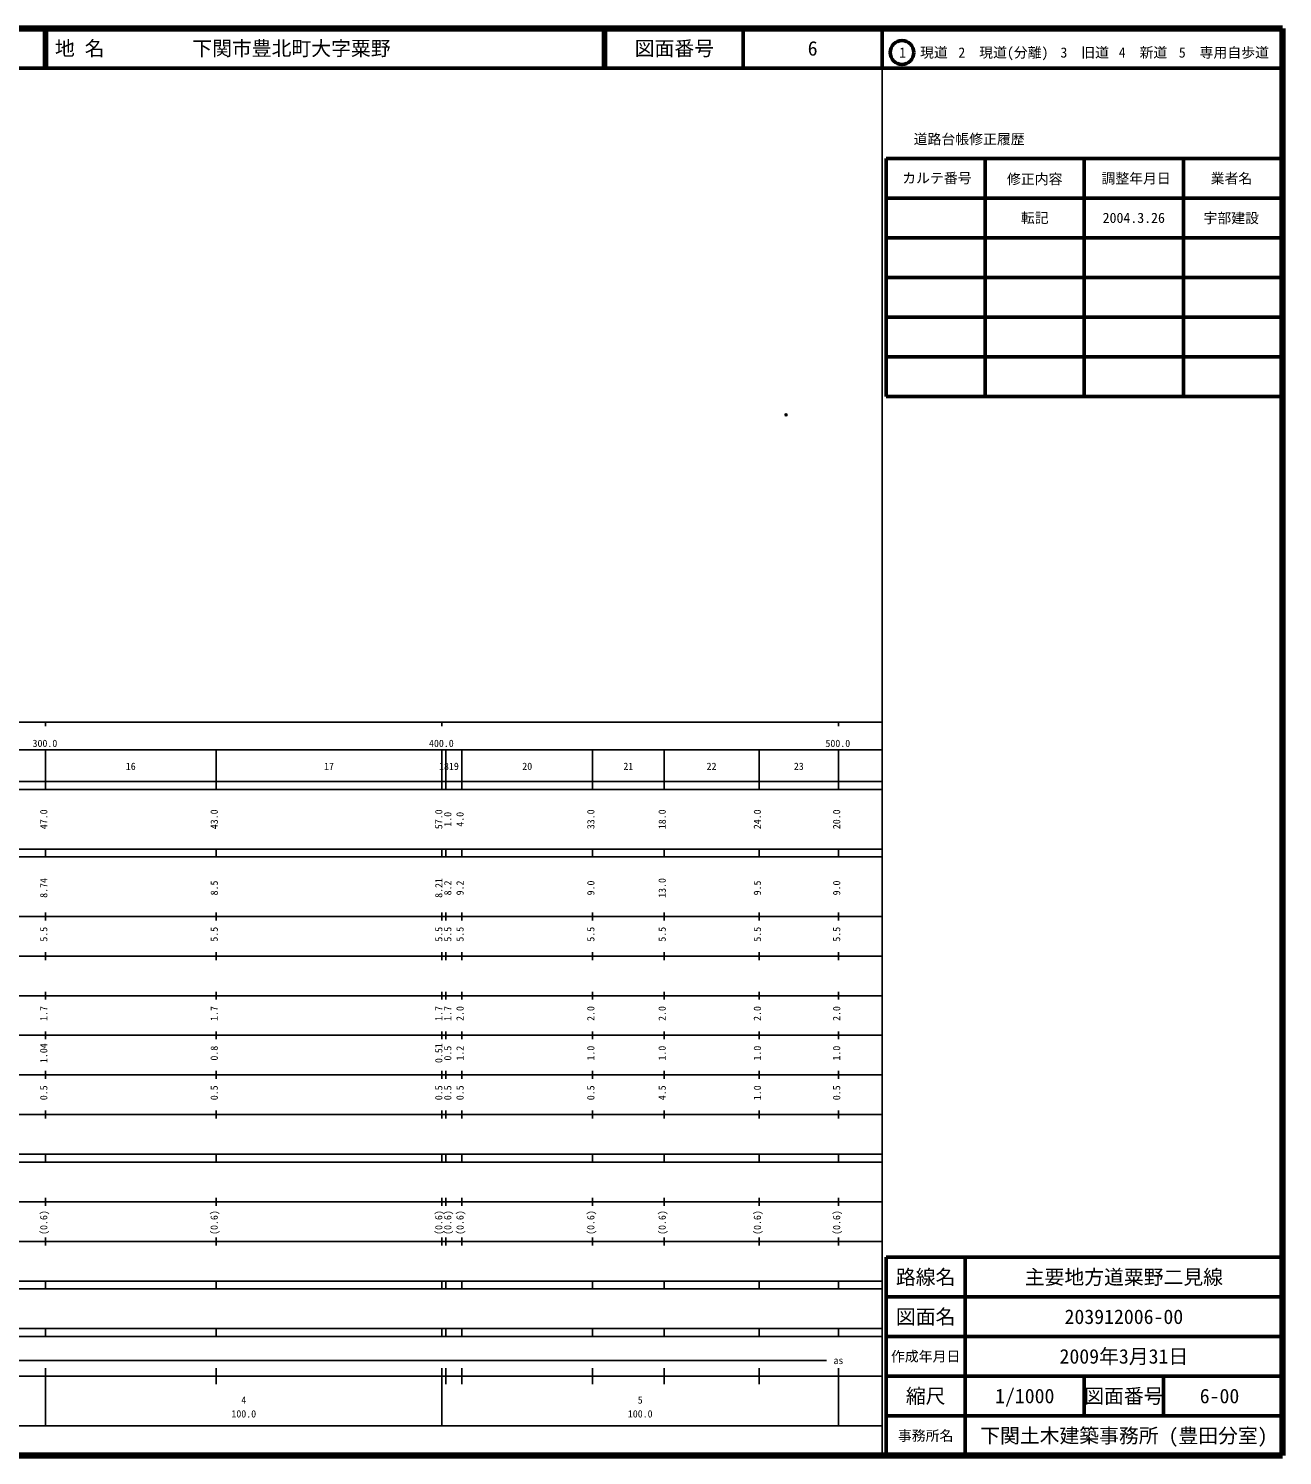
# Model space of a CAD drawing. Units: millimetres on the paper. Extents: x 40 to 680, y 20 to 380.
# Drawn here: x 363.7 to 680, y 20 to 380 of the extents above; entities that cross this region are included whole.
import ezdxf
from ezdxf.enums import TextEntityAlignment as Align

# ---------------------------------------------------------------- set-up
doc = ezdxf.new("R2010")
doc.units = ezdxf.units.MM
doc.header["$PDMODE"] = 32
doc.header["$PDSIZE"] = 0.5
doc.layers.add('M-OTRS', color=6, linetype='Continuous')
doc.layers.add('M-TTL-TXT', color=7, linetype='Continuous')
for name, color, linetype, lineweight in [('M-TTL', 2, 'Continuous', 140), ('M-TTL-BAND', 7, 'Continuous', 25), ('M-TTL-FRAM', 2, 'Continuous', 50), ('M-TTL-LINE', 7, 'Continuous', 50)]:
    doc.layers.add(name, color=color, linetype=linetype, lineweight=lineweight)
doc.styles.add('ＭＳ ゴシック', font='')
doc.styles.get('ＭＳ ゴシック').set_extended_font_data('MS Gothic')

msp = doc.modelspace()

# ---------------------------------------------------------------- linework, layer by layer
at = {"layer": 'M-OTRS'}
msp.add_point((554.781, 282.562), dxfattribs=at)
at = {"layer": 'M-TTL'}
for p, q in [((680, 380), (40, 380)), ((680, 20), (680, 380)), ((40, 20), (680, 20))]:
    msp.add_line(p, q, dxfattribs=at)
at = {"layer": 'M-TTL-BAND'}
for p, q in [((579, 20), (579, 370)), ((40, 205), (579, 205)), ((368, 205), (368, 204)), ((468, 205), (468, 204)), ((568, 205), (568, 204)), ((68, 198), (579, 198)), ((368, 188), (368, 198)), ((411, 188), (411, 198)), ((468, 188), (468, 198)), ((469, 188), (469, 198)), ((473, 188), (473, 198)), ((506, 188), (506, 198)), ((524, 188), (524, 198)), ((548, 188), (548, 198)), ((568, 188), (568, 198)), ((40, 190), (579, 190)), ((40, 188), (579, 188)), ((40, 173), (579, 173)), ((368, 171), (368, 173)), ((411, 171), (411, 173)), ((468, 171), (468, 173)), ((469, 171), (469, 173)), ((473, 171), (473, 173)), ((506, 171), (506, 173)), ((524, 171), (524, 173)), ((548, 171), (548, 173)), ((568, 171), (568, 173)), ((40, 171), (579, 171)), ((40, 156), (579, 156)), ((368, 155), (368, 157)), ((411, 155), (411, 157)), ((468, 155), (468, 157)), ((469, 155), (469, 157)), ((473, 155), (473, 157)), ((506, 155), (506, 157)), ((524, 155), (524, 157)), ((548, 155), (548, 157)), ((568, 155), (568, 157)), ((46, 146), (579, 146)), ((368, 145), (368, 147)), ((411, 145), (411, 147)), ((468, 145), (468, 147)), ((469, 145), (469, 147)), ((473, 145), (473, 147)), ((506, 145), (506, 147)), ((524, 145), (524, 147)), ((548, 145), (548, 147)), ((568, 145), (568, 147)), ((368, 135), (368, 137)), ((411, 135), (411, 137)), ((468, 135), (468, 137)), ((469, 135), (469, 137)), ((473, 135), (473, 137)), ((506, 135), (506, 137)), ((524, 135), (524, 137)), ((548, 135), (548, 137)), ((568, 135), (568, 137)), ((52, 136), (579, 136)), ((46, 126), (579, 126)), ((368, 125), (368, 127)), ((411, 125), (411, 127)), ((468, 125), (468, 127)), ((469, 125), (469, 127)), ((473, 125), (473, 127)), ((506, 125), (506, 127)), ((524, 125), (524, 127)), ((548, 125), (548, 127)), ((568, 125), (568, 127)), ((52, 116), (579, 116)), ((368, 115), (368, 117)), ((411, 115), (411, 117)), ((468, 115), (468, 117)), ((469, 115), (469, 117)), ((473, 115), (473, 117)), ((506, 115), (506, 117)), ((524, 115), (524, 117)), ((548, 115), (548, 117)), ((568, 115), (568, 117)), ((46, 106), (579, 106)), ((368, 105), (368, 107)), ((411, 105), (411, 107)), ((468, 105), (468, 107)), ((469, 105), (469, 107)), ((473, 105), (473, 107)), ((506, 105), (506, 107)), ((524, 105), (524, 107)), ((548, 105), (548, 107)), ((568, 105), (568, 107)), ((40, 96), (579, 96)), ((40, 94), (579, 94)), ((368, 94), (368, 96)), ((411, 94), (411, 96)), ((468, 94), (468, 96)), ((469, 94), (469, 96)), ((473, 94), (473, 96)), ((506, 94), (506, 96)), ((524, 94), (524, 96)), ((548, 94), (548, 96)), ((568, 94), (568, 96)), ((49, 84), (579, 84)), ((368, 83), (368, 85)), ((411, 83), (411, 85)), ((468, 83), (468, 85)), ((469, 83), (469, 85)), ((473, 83), (473, 85)), ((506, 83), (506, 85)), ((524, 83), (524, 85)), ((548, 83), (548, 85)), ((568, 83), (568, 85)), ((40, 74), (579, 74)), ((368, 73), (368, 75)), ((411, 73), (411, 75)), ((468, 73), (468, 75)), ((469, 73), (469, 75)), ((473, 73), (473, 75)), ((506, 73), (506, 75)), ((524, 73), (524, 75)), ((548, 73), (548, 75)), ((568, 73), (568, 75)), ((40, 64), (579, 64)), ((40, 62), (579, 62)), ((368, 62), (368, 64)), ((411, 62), (411, 64)), ((468, 62), (468, 64)), ((469, 62), (469, 64)), ((473, 62), (473, 64)), ((506, 62), (506, 64)), ((524, 62), (524, 64)), ((548, 62), (548, 64)), ((568, 62), (568, 64)), ((40, 52), (579, 52)), ((368, 50), (368, 52)), ((411, 50), (411, 52)), ((468, 50), (468, 52)), ((469, 50), (469, 52)), ((473, 50), (473, 52)), ((506, 50), (506, 52)), ((524, 50), (524, 52)), ((548, 50), (548, 52)), ((568, 50), (568, 52)), ((40, 50), (579, 50)), ((71, 44), (565, 44)), ((40, 40), (579, 40)), ((368, 27.5), (368, 42)), ((411, 38), (411, 42)), ((468, 27.5), (468, 42)), ((469, 38), (469, 42)), ((473, 38), (473, 42)), ((506, 38), (506, 42)), ((524, 38), (524, 42)), ((548, 38), (548, 42)), ((568, 27.5), (568, 42)), ((68, 27.5), (579, 27.5))]:
    msp.add_line(p, q, dxfattribs=at)
at = {"layer": 'M-TTL-FRAM'}
for p, q in [((580, 347.197), (580, 287.197)), ((580, 347.197), (680, 347.197)), ((580, 287.197), (680, 287.197)), ((680, 70), (580, 70)), ((580, 70), (580, 20))]:
    msp.add_line(p, q, dxfattribs=at)
at = {"layer": 'M-TTL-LINE'}
for p, q in [((367.75, 380), (367.75, 370)), ((368.25, 380), (368.25, 370)), ((508.747, 380), (508.747, 370)), ((509.247, 380), (509.247, 370)), ((543.997, 380), (543.997, 370)), ((579, 380), (579, 370)), ((40, 370), (680, 370)), ((605, 347.197), (605, 287.197)), ((630, 347.197), (630, 287.197)), ((655, 347.197), (655, 287.197)), ((580, 337.197), (680, 337.197)), ((580, 327.197), (680, 327.197)), ((580, 317.197), (680, 317.197)), ((580, 307.197), (680, 307.197)), ((580, 297.197), (680, 297.197)), ((600, 70), (600, 20)), ((680, 60), (580, 60)), ((680, 50), (580, 50)), ((680, 40), (580, 40)), ((630, 40), (630, 30)), ((650, 40), (650, 30)), ((680, 30), (580, 30))]:
    msp.add_line(p, q, dxfattribs=at)
msp.add_circle((584.031, 373.958), 3, dxfattribs=at)

# ---------------------------------------------------------------- texts
at = {"layer": 'M-TTL-BAND', "style": 'ＭＳ ゴシック'}
for s, p in [('300.0', (367.844, 198.195)), ('400.0', (467.844, 198.195)), ('500.0', (567.844, 198.195)), ('16', (389.5, 192.405)), ('17', (439.5, 192.405)), ('18', (468.5, 192.405)), ('19', (471, 192.405)), ('20', (489.5, 192.405)), ('21', (515, 192.405)), ('22', (536, 192.405)), ('23', (558, 192.405)), ('as', (568, 42.5)), ('4', (418, 32.523)), ('5', (518, 32.523)), ('100.0', (418, 29.033)), ('100.0', (518, 29.033))]:
    msp.add_text(s, height=1.833, dxfattribs=at).set_placement(p, align=Align.BOTTOM_CENTER)
for s, p in [('47.0', (369, 180.5)), ('43.0', (412, 180.5)), ('57.0', (468.646, 180.5)), ('1.0', (470.915, 180.5)), ('4.0', (474, 180.5)), ('33.0', (507, 180.5)), ('18.0', (525, 180.5)), ('24.0', (549, 180.5)), ('20.0', (569, 180.5)), ('8.74', (369, 163.174)), ('8.5', (412, 163.174)), ('8.21', (468.646, 163.174)), ('8.2', (470.915, 163.174)), ('9.2', (474, 163.174)), ('9.0', (507, 163.174)), ('13.0', (525, 163.174)), ('9.5', (549, 163.174)), ('9.0', (569, 163.174)), ('5.5', (369, 151.5)), ('5.5', (412, 151.5)), ('5.5', (468.646, 151.5)), ('5.5', (470.915, 151.5)), ('5.5', (474, 151.5)), ('5.5', (507, 151.5)), ('5.5', (525, 151.5)), ('5.5', (549, 151.5)), ('5.5', (569, 151.5)), ('1.7', (369, 131.5)), ('1.7', (412, 131.5)), ('1.7', (468.646, 131.5)), ('1.7', (470.915, 131.5)), ('2.0', (474, 131.5)), ('2.0', (507, 131.5)), ('2.0', (525, 131.5)), ('2.0', (549, 131.5)), ('2.0', (569, 131.5)), ('1.04', (369, 121.5)), ('0.8', (412, 121.5)), ('0.51', (468.646, 121.5)), ('0.5', (470.915, 121.5)), ('1.2', (474, 121.5)), ('1.0', (507, 121.5)), ('1.0', (525, 121.5)), ('1.0', (549, 121.5)), ('1.0', (569, 121.5)), ('0.5', (369, 111.5)), ('0.5', (412, 111.5)), ('0.5', (468.646, 111.5)), ('0.5', (470.915, 111.5)), ('0.5', (474, 111.5)), ('0.5', (507, 111.5)), ('4.5', (525, 111.5)), ('1.0', (549, 111.5)), ('0.5', (569, 111.5)), ('(0.6)', (369, 78.764)), ('(0.6)', (412, 78.764)), ('(0.6)', (468.646, 78.764)), ('(0.6)', (470.915, 78.764)), ('(0.6)', (474, 78.764)), ('(0.6)', (507, 78.764)), ('(0.6)', (525, 78.764)), ('(0.6)', (549, 78.764)), ('(0.6)', (569, 78.764))]:
    msp.add_text(s, height=1.833, rotation=90, dxfattribs=at).set_placement(p, align=Align.BOTTOM_CENTER)
at = {"layer": 'M-TTL-TXT', "style": 'ＭＳ ゴシック'}
for s, p in [('地 名', (370.38, 375)), ('下関市豊北町大字粟野', (405.024, 375))]:
    msp.add_text(s, height=3.666, dxfattribs=at).set_placement(p, align=Align.MIDDLE_LEFT)
for s, height, p in [('図面番号', 3.666, (526.622, 375)), ('6', 3.666, (561.497, 375)), ('1\u3000現道', 2.566, (589.448, 373.958)), ('2\u3000現道(分離)', 2.566, (609.619, 373.958)), ('3\u3000旧道', 2.566, (630.121, 373.958)), ('4\u3000新道', 2.566, (644.824, 373.958)), ('5\u3000専用自歩道', 2.566, (665.228, 373.958)), ('道路台帳修正履歴', 2.566, (600.968, 352.113)), ('カルテ番号', 2.566, (592.839, 342.277)), ('修正内容', 2.566, (617.509, 342.023)), ('調整年月日', 2.566, (643.089, 342.197)), ('業者名', 2.566, (667.134, 342.197)), ('転記', 2.566, (617.5, 332.245)), ('2004.3.26', 2.566, (642.5, 332.245)), ('宇部建設', 2.566, (667.077, 332.189)), ('路線名', 3.666, (590, 65)), ('路線名', 3.666, (590, 65)), ('主要地方道粟野二見線', 3.666, (640, 65)), ('図面名', 3.666, (590, 55)), ('図面名', 3.666, (590, 55)), ('203912006-00', 3.666, (640, 55)), ('2009年3月31日', 3.666, (640, 45)), ('作成年月日', 2.566, (590, 45)), ('作成年月日', 2.566, (590, 45)), ('縮尺', 3.666, (590, 35)), ('縮尺', 3.666, (590, 35)), ('1/1000', 3.666, (615, 35)), ('図面番号', 3.666, (640, 35)), ('図面番号', 3.666, (640, 35)), ('6-00', 3.666, (664.125, 35)), ('事務所名', 2.566, (590, 25)), ('事務所名', 2.566, (590, 25)), ('下関土木建築事務所 (豊田分室)', 3.666, (640, 25))]:
    msp.add_text(s, height=height, dxfattribs=at).set_placement(p, align=Align.MIDDLE_CENTER)

doc.saveas('drawing.dxf')
